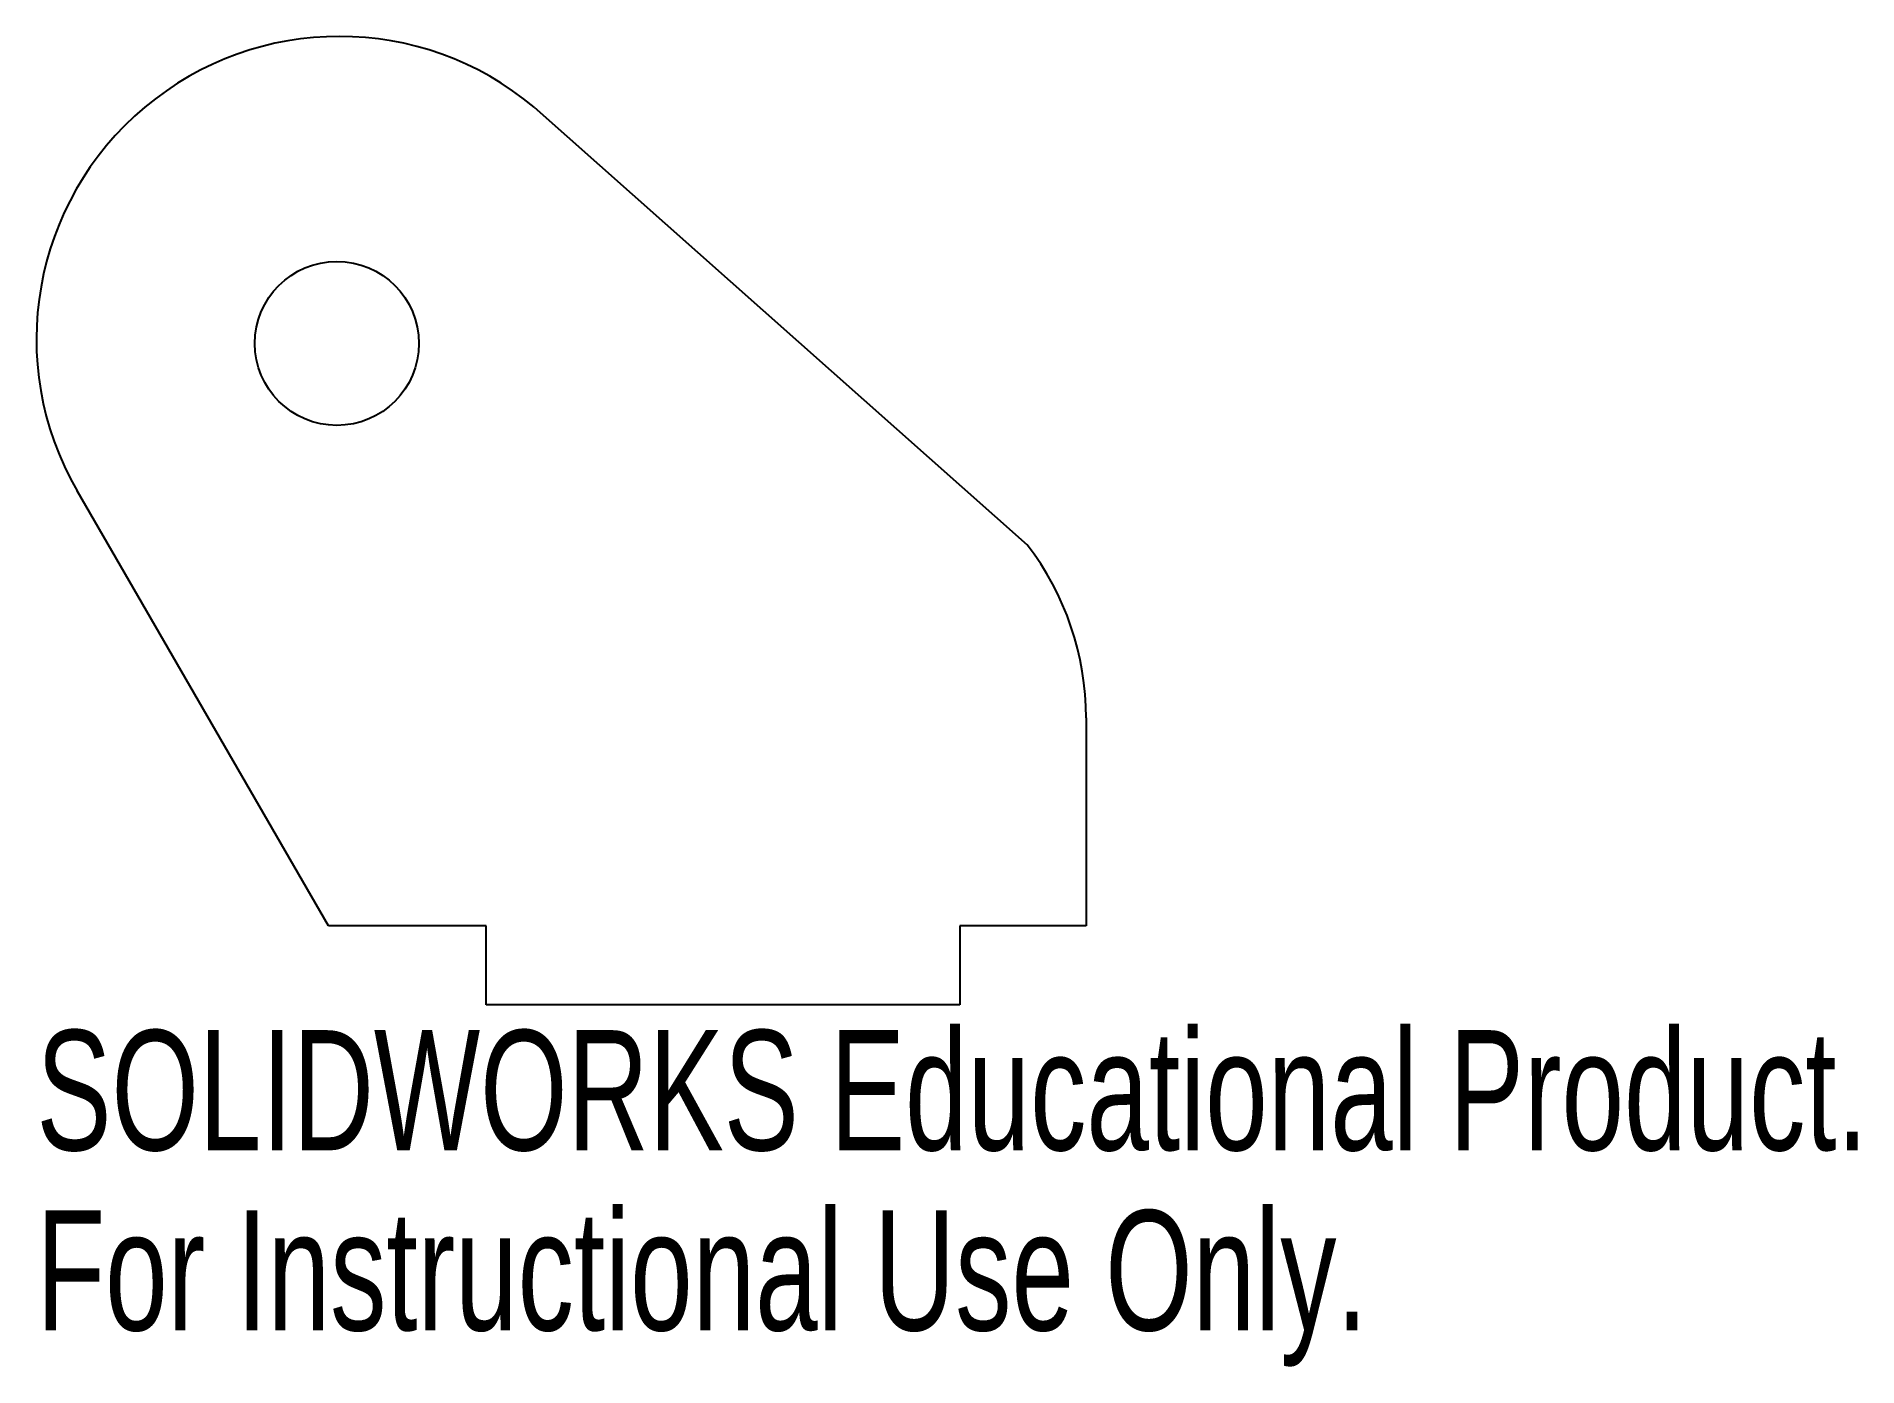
# Model space of a CAD drawing. Header units: inches. Extents: x -2.64 to 0.25, y -3.7 to -1.59.
import ezdxf

# ---------------------------------------------------------------- set-up
doc = ezdxf.new("R2010")
doc.units = ezdxf.units.IN
doc.header["$MEASUREMENT"] = 0
doc.styles.add('SLDTEXTSTYLE0', font='TXT', dxfattribs={"width": 0.7})

msp = doc.modelspace()

# ---------------------------------------------------------------- linework, layer by layer
at = {"color": 7, "linetype": 'Continuous', "lineweight": 25}
for p, q in [((-1.848, -1.704), (-1.0672, -2.3972)), ((-2.174, -3.0014), (-2.5722, -2.3117)), ((-0.974, -2.6714), (-0.974, -3.0014)), ((-1.924, -3.0014), (-2.174, -3.0014)), ((-1.924, -3.1264), (-1.924, -3.0014)), ((-0.974, -3.0014), (-1.174, -3.0014)), ((-1.174, -3.0014), (-1.174, -3.1264)), ((-1.174, -3.1264), (-1.924, -3.1264))]:
    msp.add_line(p, q, dxfattribs=at)
msp.add_circle((-2.1606, -2.0782), 0.1299, dxfattribs=at)
for centre, radius, start, end in [((-2.1565, -2.0717), 0.48, 50, 210), ((-1.424, -2.6714), 0.45, 0, 37.53)]:
    msp.add_arc(centre, radius, start, end, dxfattribs=at)

# ---------------------------------------------------------------- texts
at = {"color": 7, "linetype": 'Continuous', "char_height": 0.1903, "attachment_point": 1, "style": 'SLDTEXTSTYLE0'}
for s, insert in [('SOLIDWORKS Educational Product.', (-2.6365, -3.1665)), ('For Instructional Use Only.', (-2.6365, -3.452))]:
    msp.add_mtext(s, dxfattribs=dict(at, insert=insert))

doc.saveas('drawing.dxf')
